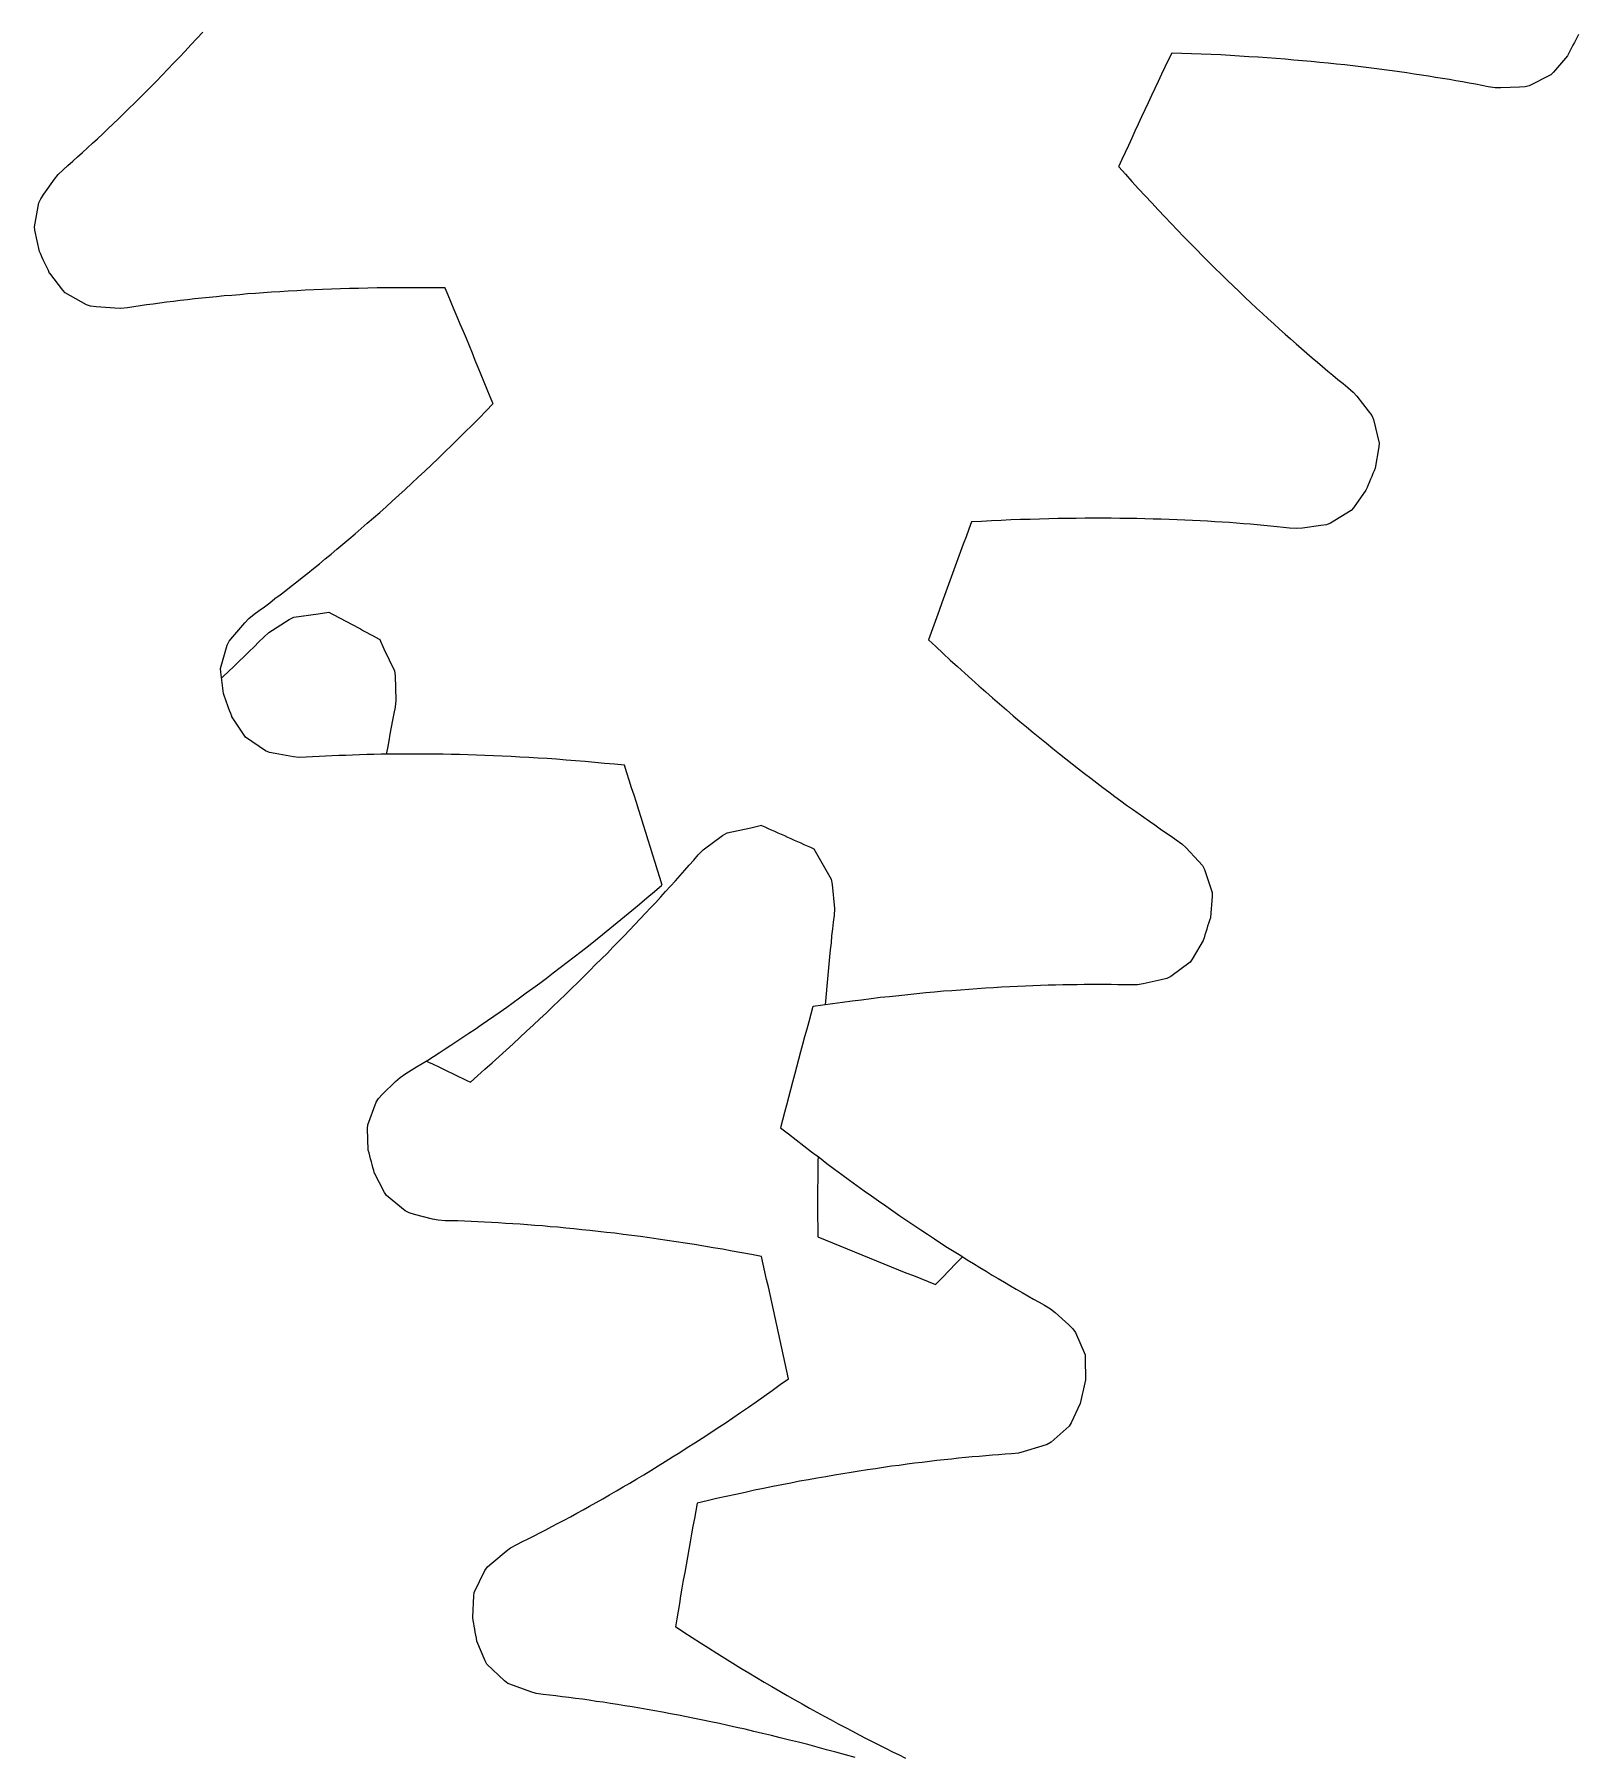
# Model space of a CAD drawing. Header units: millimetres. Extents: x 278858 to 279223, y 218711 to 219074.
# Drawn here: x 278960.71 to 278970.48, y 218875.03 to 218885.94 of the extents above; entities that cross this region are included whole.
import ezdxf

# ---------------------------------------------------------------- set-up
doc = ezdxf.new("R2010")
doc.units = ezdxf.units.MM
doc.header["$LTSCALE"] = 2
doc.layers.add('AM_9', color=251, linetype='Continuous', lineweight=15)

msp = doc.modelspace()

# ---------------------------------------------------------------- linework, layer by layer
at = {"layer": 'AM_9'}
for p, q in [((278961.736, 218885.916), (278961.774, 218885.957)), ((278961.626, 218885.797), (278961.662, 218885.836)), ((278961.662, 218885.836), (278961.699, 218885.876)), ((278961.699, 218885.876), (278961.736, 218885.916)), ((278961.553, 218885.721), (278961.589, 218885.759)), ((278961.589, 218885.759), (278961.626, 218885.797)), ((278967.971, 218885.822), (278967.908, 218885.824)), ((278968.033, 218885.82), (278967.971, 218885.822)), ((278968.095, 218885.818), (278968.033, 218885.82)), ((278968.157, 218885.815), (278968.095, 218885.818)), ((278968.218, 218885.812), (278968.157, 218885.815)), ((278968.278, 218885.809), (278968.218, 218885.812)), ((278968.337, 218885.805), (278968.278, 218885.809)), ((278968.396, 218885.801), (278968.337, 218885.805)), ((278968.454, 218885.798), (278968.396, 218885.801)), ((278968.512, 218885.794), (278968.454, 218885.798)), ((278968.569, 218885.789), (278968.512, 218885.794)), ((278968.626, 218885.785), (278968.569, 218885.789)), ((278968.681, 218885.78), (278968.626, 218885.785)), ((278968.736, 218885.775), (278968.681, 218885.78)), ((278968.791, 218885.77), (278968.736, 218885.775)), ((278968.845, 218885.765), (278968.791, 218885.77)), ((278968.898, 218885.76), (278968.845, 218885.765)), ((278968.951, 218885.754), (278968.898, 218885.76)), ((278969.003, 218885.749), (278968.951, 218885.754)), ((278969.054, 218885.743), (278969.003, 218885.749)), ((278969.105, 218885.737), (278969.054, 218885.743)), ((278969.155, 218885.731), (278969.105, 218885.737)), ((278969.205, 218885.725), (278969.155, 218885.731)), ((278969.253, 218885.718), (278969.205, 218885.725)), ((278970.412, 218885.807), (278970.324, 218885.702)), ((278961.446, 218885.611), (278961.481, 218885.647)), ((278961.481, 218885.647), (278961.517, 218885.684)), ((278961.517, 218885.684), (278961.553, 218885.721)), ((278969.302, 218885.712), (278969.253, 218885.718)), ((278969.349, 218885.705), (278969.302, 218885.712)), ((278969.396, 218885.698), (278969.349, 218885.705)), ((278969.443, 218885.691), (278969.396, 218885.698)), ((278969.488, 218885.685), (278969.443, 218885.691)), ((278969.533, 218885.677), (278969.488, 218885.685)), ((278969.578, 218885.67), (278969.533, 218885.677)), ((278969.622, 218885.663), (278969.578, 218885.67)), ((278969.665, 218885.656), (278969.622, 218885.663)), ((278969.707, 218885.648), (278969.665, 218885.656)), ((278969.749, 218885.641), (278969.707, 218885.648)), ((278969.791, 218885.633), (278969.749, 218885.641)), ((278969.831, 218885.626), (278969.791, 218885.633)), ((278969.871, 218885.618), (278969.831, 218885.626)), ((278969.911, 218885.61), (278969.871, 218885.618)), ((278970.171, 218885.617), (278970.144, 218885.61)), ((278970.308, 218885.687), (278970.171, 218885.617)), ((278970.324, 218885.702), (278970.308, 218885.687)), ((278961.307, 218885.473), (278961.342, 218885.506)), ((278961.342, 218885.506), (278961.376, 218885.541)), ((278961.376, 218885.541), (278961.411, 218885.576)), ((278961.411, 218885.576), (278961.446, 218885.611)), ((278969.954, 218885.604), (278969.911, 218885.61)), ((278969.99, 218885.603), (278969.954, 218885.604)), ((278970.108, 218885.608), (278969.99, 218885.603)), ((278970.144, 218885.61), (278970.108, 218885.608)), ((278961.206, 218885.375), (278961.24, 218885.407)), ((278961.24, 218885.407), (278961.273, 218885.44)), ((278961.273, 218885.44), (278961.307, 218885.473)), ((278961.108, 218885.282), (278961.141, 218885.313)), ((278961.141, 218885.313), (278961.173, 218885.344)), ((278961.173, 218885.344), (278961.206, 218885.375)), ((278960.982, 218885.166), (278961.013, 218885.195)), ((278961.013, 218885.195), (278961.044, 218885.223)), ((278961.044, 218885.223), (278961.076, 218885.253)), ((278961.076, 218885.253), (278961.108, 218885.282)), ((278960.859, 218885.055), (278960.89, 218885.085)), ((278960.89, 218885.085), (278960.92, 218885.112)), ((278960.92, 218885.112), (278960.951, 218885.139)), ((278960.951, 218885.139), (278960.982, 218885.166)), ((278967.572, 218885.104), (278967.614, 218885.057)), ((278960.768, 218884.931), (278960.836, 218885.026)), ((278960.836, 218885.026), (278960.859, 218885.055)), ((278967.614, 218885.057), (278967.656, 218885.011)), ((278967.656, 218885.011), (278967.698, 218884.965)), ((278967.698, 218884.965), (278967.739, 218884.92)), ((278960.709, 218884.724), (278960.737, 218884.875)), ((278960.737, 218884.875), (278960.748, 218884.901)), ((278960.748, 218884.901), (278960.768, 218884.931)), ((278967.739, 218884.92), (278967.781, 218884.875)), ((278967.781, 218884.875), (278967.822, 218884.831)), ((278967.822, 218884.831), (278967.863, 218884.788)), ((278967.863, 218884.788), (278967.903, 218884.745)), ((278967.903, 218884.745), (278967.944, 218884.703)), ((278960.712, 218884.702), (278960.709, 218884.724)), ((278960.74, 218884.568), (278960.712, 218884.702)), ((278967.944, 218884.703), (278967.984, 218884.661)), ((278967.984, 218884.661), (278968.024, 218884.62)), ((278968.024, 218884.62), (278968.064, 218884.58)), ((278968.064, 218884.58), (278968.103, 218884.54)), ((278968.103, 218884.54), (278968.142, 218884.501)), ((278960.889, 218884.322), (278960.805, 218884.43)), ((278968.142, 218884.501), (278968.181, 218884.462)), ((278968.181, 218884.462), (278968.22, 218884.424)), ((278968.22, 218884.424), (278968.258, 218884.387)), ((278960.904, 218884.305), (278960.889, 218884.322)), ((278961.038, 218884.23), (278960.904, 218884.305)), ((278962.159, 218884.306), (278962.108, 218884.302)), ((278962.21, 218884.31), (278962.159, 218884.306)), ((278962.262, 218884.313), (278962.21, 218884.31)), ((278962.315, 218884.316), (278962.262, 218884.313)), ((278962.369, 218884.319), (278962.315, 218884.316)), ((278962.423, 218884.322), (278962.369, 218884.319)), ((278962.477, 218884.325), (278962.423, 218884.322)), ((278962.533, 218884.327), (278962.477, 218884.325)), ((278962.589, 218884.329), (278962.533, 218884.327)), ((278962.645, 218884.331), (278962.589, 218884.329)), ((278962.702, 218884.333), (278962.645, 218884.331)), ((278962.76, 218884.334), (278962.702, 218884.333)), ((278962.819, 218884.336), (278962.76, 218884.334)), ((278962.878, 218884.337), (278962.819, 218884.336)), ((278962.937, 218884.338), (278962.878, 218884.337)), ((278962.997, 218884.338), (278962.937, 218884.338)), ((278963.058, 218884.338), (278962.997, 218884.338)), ((278963.12, 218884.338), (278963.058, 218884.338)), ((278963.182, 218884.338), (278963.12, 218884.338)), ((278963.245, 218884.338), (278963.182, 218884.338)), ((278963.308, 218884.337), (278963.245, 218884.338)), ((278968.258, 218884.387), (278968.296, 218884.35)), ((278968.296, 218884.35), (278968.334, 218884.314)), ((278968.334, 218884.314), (278968.371, 218884.278)), ((278961.064, 218884.221), (278961.038, 218884.23)), ((278961.1, 218884.218), (278961.064, 218884.221)), ((278961.217, 218884.208), (278961.1, 218884.218)), ((278961.254, 218884.207), (278961.217, 218884.208)), ((278961.297, 218884.212), (278961.254, 218884.207)), ((278961.337, 218884.218), (278961.297, 218884.212)), ((278961.377, 218884.223), (278961.337, 218884.218)), ((278961.418, 218884.229), (278961.377, 218884.223)), ((278961.46, 218884.235), (278961.418, 218884.229)), ((278961.502, 218884.241), (278961.46, 218884.235)), ((278961.545, 218884.246), (278961.502, 218884.241)), ((278961.588, 218884.251), (278961.545, 218884.246)), ((278961.632, 218884.257), (278961.588, 218884.251)), ((278961.677, 218884.262), (278961.632, 218884.257)), ((278961.722, 218884.267), (278961.677, 218884.262)), ((278961.768, 218884.272), (278961.722, 218884.267)), ((278961.815, 218884.277), (278961.768, 218884.272)), ((278961.862, 218884.281), (278961.815, 218884.277)), ((278961.91, 218884.286), (278961.862, 218884.281)), ((278961.959, 218884.29), (278961.91, 218884.286)), ((278962.008, 218884.294), (278961.959, 218884.29)), ((278962.057, 218884.299), (278962.008, 218884.294)), ((278962.108, 218884.302), (278962.057, 218884.299)), ((278968.371, 218884.278), (278968.408, 218884.243)), ((278968.408, 218884.243), (278968.445, 218884.209)), ((278968.445, 218884.209), (278968.482, 218884.175)), ((278968.482, 218884.175), (278968.518, 218884.142)), ((278968.518, 218884.142), (278968.554, 218884.109)), ((278968.554, 218884.109), (278968.59, 218884.077)), ((278968.59, 218884.077), (278968.625, 218884.045)), ((278968.625, 218884.045), (278968.66, 218884.014)), ((278968.66, 218884.014), (278968.695, 218883.983)), ((278968.695, 218883.983), (278968.729, 218883.953)), ((278968.729, 218883.953), (278968.763, 218883.924)), ((278968.763, 218883.924), (278968.797, 218883.895)), ((278968.797, 218883.895), (278968.83, 218883.867)), ((278968.83, 218883.867), (278968.863, 218883.839)), ((278968.863, 218883.839), (278968.896, 218883.811)), ((278968.896, 218883.811), (278968.928, 218883.785)), ((278968.928, 218883.785), (278968.96, 218883.758)), ((278968.96, 218883.758), (278968.992, 218883.733)), ((278968.992, 218883.733), (278969.023, 218883.707)), ((278969.023, 218883.707), (278969.056, 218883.678)), ((278969.056, 218883.678), (278969.08, 218883.651)), ((278969.08, 218883.651), (278969.152, 218883.558)), ((278963.523, 218883.513), (278963.567, 218883.558)), ((278963.567, 218883.558), (278963.611, 218883.603)), ((278969.152, 218883.558), (278969.174, 218883.529)), ((278963.436, 218883.426), (278963.479, 218883.469)), ((278963.479, 218883.469), (278963.523, 218883.513)), ((278969.174, 218883.529), (278969.185, 218883.504)), ((278969.185, 218883.504), (278969.22, 218883.354)), ((278963.307, 218883.299), (278963.35, 218883.341)), ((278963.35, 218883.341), (278963.393, 218883.383)), ((278963.393, 218883.383), (278963.436, 218883.426)), ((278969.218, 218883.332), (278969.195, 218883.197)), ((278969.22, 218883.354), (278969.218, 218883.332)), ((278963.18, 218883.178), (278963.222, 218883.218)), ((278963.222, 218883.218), (278963.264, 218883.258)), ((278963.264, 218883.258), (278963.307, 218883.299)), ((278963.097, 218883.1), (278963.138, 218883.139)), ((278963.138, 218883.139), (278963.18, 218883.178)), ((278962.974, 218882.988), (278963.015, 218883.025)), ((278963.015, 218883.025), (278963.056, 218883.062)), ((278963.056, 218883.062), (278963.097, 218883.1)), ((278969.137, 218883.056), (278969.058, 218882.945)), ((278962.855, 218882.881), (278962.894, 218882.916)), ((278962.894, 218882.916), (278962.934, 218882.952)), ((278962.934, 218882.952), (278962.974, 218882.988)), ((278969.044, 218882.928), (278968.913, 218882.847)), ((278969.058, 218882.945), (278969.044, 218882.928)), ((278962.699, 218882.747), (278962.738, 218882.78)), ((278962.738, 218882.78), (278962.776, 218882.813)), ((278962.776, 218882.813), (278962.815, 218882.847)), ((278962.815, 218882.847), (278962.855, 218882.881)), ((278966.704, 218882.859), (278966.64, 218882.856)), ((278966.766, 218882.862), (278966.704, 218882.859)), ((278966.828, 218882.865), (278966.766, 218882.862)), ((278966.889, 218882.868), (278966.828, 218882.865)), ((278966.95, 218882.87), (278966.889, 218882.868)), ((278967.011, 218882.872), (278966.95, 218882.87)), ((278967.07, 218882.874), (278967.011, 218882.872)), ((278967.129, 218882.875), (278967.07, 218882.874)), ((278967.187, 218882.877), (278967.129, 218882.875)), ((278967.245, 218882.878), (278967.187, 218882.877)), ((278967.302, 218882.878), (278967.245, 218882.878)), ((278967.359, 218882.879), (278967.302, 218882.878)), ((278967.415, 218882.879), (278967.359, 218882.879)), ((278967.47, 218882.879), (278967.415, 218882.879)), ((278967.525, 218882.879), (278967.47, 218882.879)), ((278967.579, 218882.878), (278967.525, 218882.879)), ((278967.633, 218882.878), (278967.579, 218882.878)), ((278967.686, 218882.877), (278967.633, 218882.878)), ((278967.738, 218882.876), (278967.686, 218882.877)), ((278967.79, 218882.874), (278967.738, 218882.876)), ((278967.841, 218882.873), (278967.79, 218882.874)), ((278967.891, 218882.871), (278967.841, 218882.873)), ((278967.941, 218882.869), (278967.891, 218882.871)), ((278967.99, 218882.867), (278967.941, 218882.869)), ((278968.039, 218882.865), (278967.99, 218882.867)), ((278968.087, 218882.862), (278968.039, 218882.865)), ((278968.134, 218882.86), (278968.087, 218882.862)), ((278968.181, 218882.857), (278968.134, 218882.86)), ((278968.227, 218882.854), (278968.181, 218882.857)), ((278968.273, 218882.851), (278968.227, 218882.854)), ((278968.318, 218882.848), (278968.273, 218882.851)), ((278968.362, 218882.844), (278968.318, 218882.848)), ((278968.406, 218882.841), (278968.362, 218882.844)), ((278968.449, 218882.837), (278968.406, 218882.841)), ((278968.491, 218882.833), (278968.449, 218882.837)), ((278968.533, 218882.829), (278968.491, 218882.833)), ((278968.574, 218882.825), (278968.533, 218882.829)), ((278968.615, 218882.821), (278968.574, 218882.825)), ((278968.654, 218882.817), (278968.615, 218882.821)), ((278968.698, 218882.814), (278968.654, 218882.817)), ((278968.735, 218882.817), (278968.698, 218882.814)), ((278968.851, 218882.832), (278968.735, 218882.817)), ((278968.887, 218882.837), (278968.851, 218882.832)), ((278968.913, 218882.847), (278968.887, 218882.837)), ((278962.586, 218882.652), (278962.623, 218882.683)), ((278962.623, 218882.683), (278962.661, 218882.714)), ((278962.661, 218882.714), (278962.699, 218882.747)), ((278962.44, 218882.532), (278962.476, 218882.561)), ((278962.476, 218882.561), (278962.512, 218882.591)), ((278962.512, 218882.591), (278962.549, 218882.621)), ((278962.549, 218882.621), (278962.586, 218882.652)), ((278962.334, 218882.449), (278962.369, 218882.476)), ((278962.369, 218882.476), (278962.404, 218882.504)), ((278962.404, 218882.504), (278962.44, 218882.532)), ((278962.165, 218882.319), (278962.198, 218882.344)), ((278962.198, 218882.344), (278962.231, 218882.37)), ((278962.231, 218882.37), (278962.265, 218882.395)), ((278962.265, 218882.395), (278962.299, 218882.422)), ((278962.299, 218882.422), (278962.334, 218882.449)), ((278962.04, 218882.217), (278962.066, 218882.244)), ((278962.066, 218882.244), (278962.1, 218882.271)), ((278962.1, 218882.271), (278962.132, 218882.295)), ((278962.132, 218882.295), (278962.165, 218882.319)), ((278962.192, 218882.155), (278962.322, 218882.237)), ((278962.322, 218882.237), (278962.351, 218882.252)), ((278962.351, 218882.252), (278962.504, 218882.273)), ((278962.504, 218882.273), (278962.572, 218882.285)), ((278961.941, 218882.1), (278961.965, 218882.128)), ((278961.965, 218882.128), (278962.04, 218882.217)), ((278962.129, 218882.096), (278962.16, 218882.126)), ((278962.16, 218882.126), (278962.192, 218882.155)), ((278961.887, 218881.927), (278961.929, 218882.075)), ((278961.929, 218882.075), (278961.941, 218882.1)), ((278962.036, 218882.004), (278962.067, 218882.035)), ((278962.067, 218882.035), (278962.099, 218882.065)), ((278962.099, 218882.065), (278962.129, 218882.096)), ((278962.892, 218882.115), (278962.92, 218882.052)), ((278962.92, 218882.052), (278962.988, 218881.914)), ((278966.369, 218882.109), (278966.415, 218882.066)), ((278966.415, 218882.066), (278966.461, 218882.023)), ((278966.461, 218882.023), (278966.506, 218881.981)), ((278961.888, 218881.905), (278961.887, 218881.927)), ((278961.905, 218881.769), (278961.888, 218881.905)), ((278961.904, 218881.877), (278961.937, 218881.909)), ((278961.937, 218881.909), (278961.971, 218881.941)), ((278961.971, 218881.941), (278962.003, 218881.972)), ((278962.003, 218881.972), (278962.036, 218882.004)), ((278962.988, 218881.914), (278962.992, 218881.881)), ((278966.506, 218881.981), (278966.552, 218881.94)), ((278966.552, 218881.94), (278966.597, 218881.899)), ((278961.893, 218881.867), (278961.904, 218881.877)), ((278962.992, 218881.881), (278962.996, 218881.727)), ((278966.597, 218881.899), (278966.642, 218881.859)), ((278966.642, 218881.859), (278966.686, 218881.819)), ((278966.686, 218881.819), (278966.73, 218881.78)), ((278962.996, 218881.727), (278962.991, 218881.684)), ((278966.73, 218881.78), (278966.774, 218881.741)), ((278966.774, 218881.741), (278966.818, 218881.703)), ((278966.818, 218881.703), (278966.861, 218881.666)), ((278962.032, 218881.511), (278961.957, 218881.626)), ((278962.975, 218881.6), (278962.967, 218881.556)), ((278962.983, 218881.642), (278962.975, 218881.6)), ((278962.991, 218881.684), (278962.983, 218881.642)), ((278966.861, 218881.666), (278966.904, 218881.629)), ((278966.904, 218881.629), (278966.947, 218881.593)), ((278966.947, 218881.593), (278966.989, 218881.558)), ((278962.045, 218881.493), (278962.032, 218881.511)), ((278962.172, 218881.407), (278962.045, 218881.493)), ((278962.951, 218881.469), (278962.943, 218881.424)), ((278962.959, 218881.513), (278962.951, 218881.469)), ((278962.967, 218881.556), (278962.959, 218881.513)), ((278966.989, 218881.558), (278967.031, 218881.523)), ((278967.031, 218881.523), (278967.073, 218881.488)), ((278967.073, 218881.488), (278967.115, 218881.454)), ((278962.197, 218881.395), (278962.172, 218881.407)), ((278962.233, 218881.389), (278962.197, 218881.395)), ((278962.349, 218881.369), (278962.233, 218881.389)), ((278962.385, 218881.365), (278962.349, 218881.369)), ((278962.429, 218881.366), (278962.385, 218881.365)), ((278962.469, 218881.368), (278962.429, 218881.366)), ((278962.51, 218881.37), (278962.469, 218881.368)), ((278962.551, 218881.373), (278962.51, 218881.37)), ((278962.593, 218881.375), (278962.551, 218881.373)), ((278962.635, 218881.377), (278962.593, 218881.375)), ((278962.679, 218881.378), (278962.635, 218881.377)), ((278962.722, 218881.38), (278962.679, 218881.378)), ((278962.767, 218881.381), (278962.722, 218881.38)), ((278962.812, 218881.383), (278962.767, 218881.381)), ((278962.857, 218881.384), (278962.812, 218881.383)), ((278962.904, 218881.385), (278962.857, 218881.384)), ((278962.95, 218881.385), (278962.904, 218881.385)), ((278962.943, 218881.424), (278962.936, 218881.385)), ((278962.998, 218881.386), (278962.95, 218881.385)), ((278963.046, 218881.386), (278962.998, 218881.386)), ((278963.095, 218881.386), (278963.046, 218881.386)), ((278963.144, 218881.386), (278963.095, 218881.386)), ((278963.194, 218881.386), (278963.144, 218881.386)), ((278963.244, 218881.385), (278963.194, 218881.386)), ((278963.295, 218881.385), (278963.244, 218881.385)), ((278963.347, 218881.384), (278963.295, 218881.385)), ((278963.399, 218881.383), (278963.347, 218881.384)), ((278963.452, 218881.381), (278963.399, 218881.383)), ((278963.506, 218881.379), (278963.452, 218881.381)), ((278963.56, 218881.377), (278963.506, 218881.379)), ((278963.615, 218881.375), (278963.56, 218881.377)), ((278963.67, 218881.373), (278963.615, 218881.375)), ((278963.726, 218881.37), (278963.67, 218881.373)), ((278963.782, 218881.367), (278963.726, 218881.37)), ((278963.839, 218881.364), (278963.782, 218881.367)), ((278963.897, 218881.36), (278963.839, 218881.364)), ((278963.955, 218881.357), (278963.897, 218881.36)), ((278967.115, 218881.454), (278967.156, 218881.421)), ((278967.156, 218881.421), (278967.197, 218881.388)), ((278967.197, 218881.388), (278967.237, 218881.356)), ((278964.014, 218881.353), (278963.955, 218881.357)), ((278964.074, 218881.348), (278964.014, 218881.353)), ((278964.134, 218881.343), (278964.074, 218881.348)), ((278964.194, 218881.338), (278964.134, 218881.343)), ((278964.256, 218881.333), (278964.194, 218881.338)), ((278964.317, 218881.327), (278964.256, 218881.333)), ((278964.38, 218881.322), (278964.317, 218881.327)), ((278964.443, 218881.315), (278964.38, 218881.322)), ((278967.237, 218881.356), (278967.277, 218881.324)), ((278967.277, 218881.324), (278967.317, 218881.293)), ((278967.317, 218881.293), (278967.356, 218881.263)), ((278967.356, 218881.263), (278967.395, 218881.233)), ((278967.395, 218881.233), (278967.434, 218881.203)), ((278967.434, 218881.203), (278967.472, 218881.174)), ((278967.472, 218881.174), (278967.51, 218881.146)), ((278967.51, 218881.146), (278967.548, 218881.118)), ((278967.548, 218881.118), (278967.585, 218881.09)), ((278967.585, 218881.09), (278967.622, 218881.063)), ((278967.622, 218881.063), (278967.659, 218881.037)), ((278967.659, 218881.037), (278967.695, 218881.011)), ((278965.244, 218880.919), (278965.311, 218880.935)), ((278967.695, 218881.011), (278967.73, 218880.986)), ((278967.73, 218880.986), (278967.766, 218880.961)), ((278967.766, 218880.961), (278967.801, 218880.937)), ((278967.801, 218880.937), (278967.835, 218880.913)), ((278964.941, 218880.779), (278965.065, 218880.87)), ((278965.065, 218880.87), (278965.093, 218880.887)), ((278965.093, 218880.887), (278965.244, 218880.919)), ((278967.835, 218880.913), (278967.869, 218880.889)), ((278967.869, 218880.889), (278967.903, 218880.866)), ((278967.903, 218880.866), (278967.936, 218880.844)), ((278967.936, 218880.844), (278967.972, 218880.818)), ((278967.972, 218880.818), (278967.998, 218880.793)), ((278964.854, 218880.683), (278964.883, 218880.715)), ((278964.883, 218880.715), (278964.911, 218880.748)), ((278964.911, 218880.748), (278964.941, 218880.779)), ((278965.642, 218880.787), (278965.675, 218880.727)), ((278965.675, 218880.727), (278965.752, 218880.593)), ((278967.998, 218880.793), (278968.078, 218880.707)), ((278968.078, 218880.707), (278968.102, 218880.68)), ((278964.766, 218880.584), (278964.796, 218880.617)), ((278964.796, 218880.617), (278964.825, 218880.65)), ((278964.825, 218880.65), (278964.854, 218880.683)), ((278968.102, 218880.68), (278968.115, 218880.655)), ((278968.115, 218880.655), (278968.163, 218880.509)), ((278964.586, 218880.476), (278964.633, 218880.516)), ((278964.633, 218880.516), (278964.681, 218880.557)), ((278964.673, 218880.482), (278964.704, 218880.516)), ((278964.704, 218880.516), (278964.735, 218880.55)), ((278964.735, 218880.55), (278964.766, 218880.584)), ((278965.752, 218880.593), (278965.758, 218880.561)), ((278965.758, 218880.561), (278965.773, 218880.408)), ((278968.163, 218880.487), (278968.152, 218880.351)), ((278968.163, 218880.509), (278968.163, 218880.487)), ((278964.444, 218880.357), (278964.491, 218880.396)), ((278964.491, 218880.396), (278964.538, 218880.436)), ((278964.538, 218880.436), (278964.586, 218880.476)), ((278964.543, 218880.343), (278964.576, 218880.378)), ((278964.576, 218880.378), (278964.609, 218880.413)), ((278964.609, 218880.413), (278964.641, 218880.447)), ((278964.641, 218880.447), (278964.673, 218880.482)), ((278965.773, 218880.408), (278965.771, 218880.365)), ((278964.305, 218880.244), (278964.351, 218880.281)), ((278964.351, 218880.281), (278964.398, 218880.319)), ((278964.398, 218880.319), (278964.444, 218880.357)), ((278964.441, 218880.236), (278964.475, 218880.272)), ((278964.475, 218880.272), (278964.51, 218880.307)), ((278964.51, 218880.307), (278964.543, 218880.343)), ((278965.76, 218880.279), (278965.755, 218880.236)), ((278965.765, 218880.322), (278965.76, 218880.279)), ((278965.771, 218880.365), (278965.765, 218880.322)), ((278964.17, 218880.137), (278964.215, 218880.172)), ((278964.215, 218880.172), (278964.26, 218880.208)), ((278964.26, 218880.208), (278964.305, 218880.244)), ((278964.335, 218880.126), (278964.37, 218880.163)), ((278964.37, 218880.163), (278964.406, 218880.199)), ((278964.406, 218880.199), (278964.441, 218880.236)), ((278965.751, 218880.192), (278965.746, 218880.147)), ((278965.755, 218880.236), (278965.751, 218880.192)), ((278968.107, 218880.205), (278968.037, 218880.087)), ((278964.037, 218880.034), (278964.081, 218880.068)), ((278964.081, 218880.068), (278964.125, 218880.102)), ((278964.125, 218880.102), (278964.17, 218880.137)), ((278964.224, 218880.015), (278964.261, 218880.053)), ((278964.261, 218880.053), (278964.298, 218880.09)), ((278964.298, 218880.09), (278964.335, 218880.126)), ((278965.737, 218880.056), (278965.732, 218880.01)), ((278965.741, 218880.102), (278965.737, 218880.056)), ((278965.746, 218880.147), (278965.741, 218880.102)), ((278968.025, 218880.069), (278967.901, 218879.977)), ((278968.037, 218880.087), (278968.025, 218880.069)), ((278963.907, 218879.936), (278963.95, 218879.968)), ((278963.95, 218879.968), (278963.993, 218880.001)), ((278963.993, 218880.001), (278964.037, 218880.034)), ((278964.148, 218879.94), (278964.186, 218879.978)), ((278964.186, 218879.978), (278964.224, 218880.015)), ((278965.728, 218879.964), (278965.724, 218879.916)), ((278965.732, 218880.01), (278965.728, 218879.964)), ((278967.841, 218879.956), (278967.726, 218879.932)), ((278967.877, 218879.965), (278967.841, 218879.956)), ((278967.901, 218879.977), (278967.877, 218879.965)), ((278963.739, 218879.813), (278963.78, 218879.843)), ((278963.78, 218879.843), (278963.822, 218879.874)), ((278963.822, 218879.874), (278963.864, 218879.905)), ((278963.864, 218879.905), (278963.907, 218879.936)), ((278964.03, 218879.826), (278964.07, 218879.864)), ((278964.07, 218879.864), (278964.109, 218879.902)), ((278964.109, 218879.902), (278964.148, 218879.94)), ((278965.72, 218879.869), (278965.716, 218879.821)), ((278965.724, 218879.916), (278965.72, 218879.869)), ((278966.004, 218879.837), (278965.944, 218879.829)), ((278966.063, 218879.844), (278966.004, 218879.837)), ((278966.122, 218879.85), (278966.063, 218879.844)), ((278966.18, 218879.856), (278966.122, 218879.85)), ((278966.237, 218879.862), (278966.18, 218879.856)), ((278966.294, 218879.868), (278966.237, 218879.862)), ((278966.351, 218879.874), (278966.294, 218879.868)), ((278966.406, 218879.879), (278966.351, 218879.874)), ((278966.462, 218879.884), (278966.406, 218879.879)), ((278966.516, 218879.888), (278966.462, 218879.884)), ((278966.57, 218879.892), (278966.516, 218879.888)), ((278966.624, 218879.896), (278966.57, 218879.892)), ((278966.676, 218879.9), (278966.624, 218879.896)), ((278966.729, 218879.903), (278966.676, 218879.9)), ((278966.78, 218879.907), (278966.729, 218879.903)), ((278966.831, 218879.91), (278966.78, 218879.907)), ((278966.882, 218879.912), (278966.831, 218879.91)), ((278966.931, 218879.915), (278966.882, 218879.912)), ((278966.981, 218879.917), (278966.931, 218879.915)), ((278967.029, 218879.919), (278966.981, 218879.917)), ((278967.077, 218879.921), (278967.029, 218879.919)), ((278967.125, 218879.922), (278967.077, 218879.921)), ((278967.172, 218879.923), (278967.125, 218879.922)), ((278967.218, 218879.925), (278967.172, 218879.923)), ((278967.263, 218879.925), (278967.218, 218879.925)), ((278967.308, 218879.926), (278967.263, 218879.925)), ((278967.353, 218879.927), (278967.308, 218879.926)), ((278967.397, 218879.927), (278967.353, 218879.927)), ((278967.44, 218879.927), (278967.397, 218879.927)), ((278967.482, 218879.927), (278967.44, 218879.927)), ((278967.524, 218879.927), (278967.482, 218879.927)), ((278967.566, 218879.926), (278967.524, 218879.927)), ((278967.606, 218879.926), (278967.566, 218879.926)), ((278967.647, 218879.925), (278967.606, 218879.926)), ((278967.69, 218879.926), (278967.647, 218879.925)), ((278967.726, 218879.932), (278967.69, 218879.926)), ((278963.577, 218879.699), (278963.617, 218879.727)), ((278963.617, 218879.727), (278963.657, 218879.755)), ((278963.657, 218879.755), (278963.698, 218879.784)), ((278963.698, 218879.784), (278963.739, 218879.813)), ((278963.908, 218879.709), (278963.949, 218879.748)), ((278963.949, 218879.748), (278963.99, 218879.787)), ((278963.99, 218879.787), (278964.03, 218879.826)), ((278965.699, 218879.797), (278965.637, 218879.788)), ((278965.761, 218879.805), (278965.699, 218879.797)), ((278965.716, 218879.821), (278965.714, 218879.799)), ((278965.823, 218879.814), (278965.761, 218879.805)), ((278965.884, 218879.822), (278965.823, 218879.814)), ((278965.944, 218879.829), (278965.884, 218879.822)), ((278963.421, 218879.593), (278963.459, 218879.619)), ((278963.459, 218879.619), (278963.498, 218879.645)), ((278963.498, 218879.645), (278963.537, 218879.672)), ((278963.537, 218879.672), (278963.577, 218879.699)), ((278963.781, 218879.591), (278963.824, 218879.631)), ((278963.824, 218879.631), (278963.866, 218879.67)), ((278963.866, 218879.67), (278963.908, 218879.709)), ((278963.271, 218879.495), (278963.308, 218879.519)), ((278963.308, 218879.519), (278963.345, 218879.543)), ((278963.345, 218879.543), (278963.383, 218879.568)), ((278963.383, 218879.568), (278963.421, 218879.593)), ((278963.65, 218879.472), (278963.694, 218879.512)), ((278963.694, 218879.512), (278963.738, 218879.552)), ((278963.738, 218879.552), (278963.781, 218879.591)), ((278963.094, 218879.384), (278963.128, 218879.405)), ((278963.128, 218879.405), (278963.163, 218879.427)), ((278963.163, 218879.427), (278963.199, 218879.449)), ((278963.199, 218879.449), (278963.235, 218879.472)), ((278963.235, 218879.472), (278963.271, 218879.495)), ((278963.56, 218879.391), (278963.605, 218879.431)), ((278963.605, 218879.431), (278963.65, 218879.472)), ((278962.912, 218879.232), (278962.995, 218879.314)), ((278962.995, 218879.314), (278963.023, 218879.338)), ((278963.023, 218879.338), (278963.059, 218879.363)), ((278963.059, 218879.363), (278963.094, 218879.384)), ((278963.468, 218879.309), (278963.514, 218879.35)), ((278963.514, 218879.35), (278963.56, 218879.391)), ((278962.818, 218879.038), (278962.872, 218879.182)), ((278962.872, 218879.182), (278962.887, 218879.206)), ((278962.887, 218879.206), (278962.912, 218879.232)), ((278962.817, 218879.016), (278962.818, 218879.038)), ((278962.822, 218878.879), (278962.817, 218879.016)), ((278965.431, 218879.02), (278965.481, 218878.981)), ((278965.481, 218878.981), (278965.53, 218878.943)), ((278965.53, 218878.943), (278965.579, 218878.905)), ((278965.579, 218878.905), (278965.628, 218878.868)), ((278965.628, 218878.868), (278965.677, 218878.831)), ((278965.668, 218878.81), (278965.667, 218878.751)), ((278965.667, 218878.751), (278965.667, 218878.693)), ((278965.669, 218878.837), (278965.668, 218878.81)), ((278965.677, 218878.831), (278965.725, 218878.795)), ((278965.725, 218878.795), (278965.773, 218878.759)), ((278965.773, 218878.759), (278965.82, 218878.724)), ((278962.925, 218878.611), (278962.861, 218878.732)), ((278965.667, 218878.693), (278965.666, 218878.634)), ((278965.666, 218878.634), (278965.666, 218878.574)), ((278965.82, 218878.724), (278965.867, 218878.689)), ((278965.867, 218878.689), (278965.914, 218878.655)), ((278965.914, 218878.655), (278965.96, 218878.622)), ((278962.937, 218878.592), (278962.925, 218878.611)), ((278963.056, 218878.495), (278962.937, 218878.592)), ((278965.666, 218878.574), (278965.666, 218878.514)), ((278965.96, 218878.622), (278966.007, 218878.589)), ((278966.007, 218878.589), (278966.052, 218878.557)), ((278966.052, 218878.557), (278966.098, 218878.525)), ((278966.098, 218878.525), (278966.143, 218878.494)), ((278963.08, 218878.482), (278963.056, 218878.495)), ((278963.115, 218878.472), (278963.08, 218878.482)), ((278963.229, 218878.442), (278963.115, 218878.472)), ((278963.264, 218878.435), (278963.229, 218878.442)), ((278963.308, 218878.432), (278963.264, 218878.435)), ((278963.348, 218878.431), (278963.308, 218878.432)), ((278963.389, 218878.43), (278963.348, 218878.431)), ((278963.43, 218878.428), (278963.389, 218878.43)), ((278963.472, 218878.427), (278963.43, 218878.428)), ((278963.515, 218878.425), (278963.472, 218878.427)), ((278963.558, 218878.423), (278963.515, 218878.425)), ((278963.602, 218878.42), (278963.558, 218878.423)), ((278963.646, 218878.418), (278963.602, 218878.42)), ((278963.691, 218878.415), (278963.646, 218878.418)), ((278963.737, 218878.413), (278963.691, 218878.415)), ((278965.666, 218878.514), (278965.666, 218878.453)), ((278965.666, 218878.453), (278965.667, 218878.392)), ((278966.143, 218878.494), (278966.187, 218878.463)), ((278966.187, 218878.463), (278966.231, 218878.433)), ((278966.231, 218878.433), (278966.275, 218878.403)), ((278963.783, 218878.409), (278963.737, 218878.413)), ((278963.829, 218878.406), (278963.783, 218878.409)), ((278963.877, 218878.402), (278963.829, 218878.406)), ((278963.925, 218878.399), (278963.877, 218878.402)), ((278963.973, 218878.394), (278963.925, 218878.399)), ((278964.022, 218878.39), (278963.973, 218878.394)), ((278964.072, 218878.385), (278964.022, 218878.39)), ((278964.122, 218878.38), (278964.072, 218878.385)), ((278964.173, 218878.375), (278964.122, 218878.38)), ((278964.224, 218878.37), (278964.173, 218878.375)), ((278964.276, 218878.364), (278964.224, 218878.37)), ((278964.329, 218878.358), (278964.276, 218878.364)), ((278964.382, 218878.352), (278964.329, 218878.358)), ((278964.436, 218878.345), (278964.382, 218878.352)), ((278964.49, 218878.338), (278964.436, 218878.345)), ((278964.545, 218878.331), (278964.49, 218878.338)), ((278964.601, 218878.323), (278964.545, 218878.331)), ((278964.657, 218878.315), (278964.601, 218878.323)), ((278964.713, 218878.307), (278964.657, 218878.315)), ((278964.77, 218878.299), (278964.713, 218878.307)), ((278965.667, 218878.392), (278965.667, 218878.33)), ((278966.275, 218878.403), (278966.319, 218878.374)), ((278966.319, 218878.374), (278966.362, 218878.346)), ((278966.362, 218878.346), (278966.405, 218878.318)), ((278966.405, 218878.318), (278966.447, 218878.29)), ((278964.828, 218878.29), (278964.77, 218878.299)), ((278964.886, 218878.281), (278964.828, 218878.29)), ((278964.945, 218878.271), (278964.886, 218878.281)), ((278965.005, 218878.261), (278964.945, 218878.271)), ((278965.065, 218878.251), (278965.005, 218878.261)), ((278965.125, 218878.24), (278965.065, 218878.251)), ((278965.186, 218878.229), (278965.125, 218878.24)), ((278965.248, 218878.218), (278965.186, 218878.229)), ((278965.31, 218878.206), (278965.248, 218878.218)), ((278966.447, 218878.29), (278966.489, 218878.263)), ((278966.489, 218878.263), (278966.53, 218878.237)), ((278966.53, 218878.237), (278966.572, 218878.211)), ((278966.541, 218878.16), (278966.583, 218878.204)), ((278966.572, 218878.211), (278966.612, 218878.185)), ((278966.583, 218878.204), (278966.583, 218878.204)), ((278966.456, 218878.073), (278966.498, 218878.117)), ((278966.498, 218878.117), (278966.541, 218878.16)), ((278966.612, 218878.185), (278966.653, 218878.16)), ((278966.653, 218878.16), (278966.692, 218878.136)), ((278966.692, 218878.136), (278966.732, 218878.112)), ((278966.732, 218878.112), (278966.771, 218878.088)), ((278966.771, 218878.088), (278966.81, 218878.065)), ((278966.412, 218878.029), (278966.456, 218878.073)), ((278966.81, 218878.065), (278966.848, 218878.042)), ((278966.848, 218878.042), (278966.886, 218878.02)), ((278966.886, 218878.02), (278966.923, 218877.998)), ((278966.923, 218877.998), (278966.96, 218877.977)), ((278966.96, 218877.977), (278966.996, 218877.956)), ((278966.996, 218877.956), (278967.032, 218877.936)), ((278967.032, 218877.936), (278967.068, 218877.916)), ((278967.068, 218877.916), (278967.103, 218877.897)), ((278967.103, 218877.897), (278967.141, 218877.874)), ((278967.141, 218877.874), (278967.169, 218877.851)), ((278967.169, 218877.851), (278967.256, 218877.772)), ((278967.256, 218877.772), (278967.282, 218877.747)), ((278967.282, 218877.747), (278967.298, 218877.724)), ((278967.298, 218877.724), (278967.359, 218877.583)), ((278967.359, 218877.583), (278967.36, 218877.561)), ((278967.36, 218877.561), (278967.361, 218877.424)), ((278965.328, 218877.322), (278965.379, 218877.357)), ((278965.379, 218877.357), (278965.43, 218877.394)), ((278965.43, 218877.394), (278965.482, 218877.43)), ((278965.129, 218877.184), (278965.178, 218877.218)), ((278965.178, 218877.218), (278965.228, 218877.252)), ((278965.228, 218877.252), (278965.278, 218877.286)), ((278965.278, 218877.286), (278965.328, 218877.322)), ((278967.328, 218877.275), (278967.27, 218877.152)), ((278964.983, 218877.087), (278965.031, 218877.119)), ((278965.031, 218877.119), (278965.08, 218877.151)), ((278965.08, 218877.151), (278965.129, 218877.184)), ((278967.259, 218877.132), (278967.144, 218877.03)), ((278967.27, 218877.152), (278967.259, 218877.132)), ((278964.841, 218876.995), (278964.888, 218877.025)), ((278964.888, 218877.025), (278964.935, 218877.056)), ((278964.935, 218877.056), (278964.983, 218877.087)), ((278967.086, 218877.004), (278966.974, 218876.97)), ((278967.12, 218877.016), (278967.086, 218877.004)), ((278967.144, 218877.03), (278967.12, 218877.016)), ((278964.656, 218876.879), (278964.702, 218876.907)), ((278964.702, 218876.907), (278964.748, 218876.936)), ((278964.748, 218876.936), (278964.794, 218876.965)), ((278964.794, 218876.965), (278964.841, 218876.995)), ((278966.232, 218876.89), (278966.183, 218876.883)), ((278966.28, 218876.896), (278966.232, 218876.89)), ((278966.328, 218876.902), (278966.28, 218876.896)), ((278966.375, 218876.908), (278966.328, 218876.902)), ((278966.421, 218876.913), (278966.375, 218876.908)), ((278966.467, 218876.918), (278966.421, 218876.913)), ((278966.513, 218876.923), (278966.467, 218876.918)), ((278966.558, 218876.928), (278966.513, 218876.923)), ((278966.602, 218876.932), (278966.558, 218876.928)), ((278966.645, 218876.936), (278966.602, 218876.932)), ((278966.688, 218876.94), (278966.645, 218876.936)), ((278966.731, 218876.944), (278966.688, 218876.94)), ((278966.773, 218876.947), (278966.731, 218876.944)), ((278966.814, 218876.95), (278966.773, 218876.947)), ((278966.854, 218876.953), (278966.814, 218876.95)), ((278966.894, 218876.956), (278966.854, 218876.953)), ((278966.938, 218876.961), (278966.894, 218876.956)), ((278966.974, 218876.97), (278966.938, 218876.961)), ((278964.478, 218876.771), (278964.522, 218876.798)), ((278964.522, 218876.798), (278964.566, 218876.824)), ((278964.566, 218876.824), (278964.611, 218876.851)), ((278964.611, 218876.851), (278964.656, 218876.879)), ((278965.552, 218876.782), (278965.496, 218876.771)), ((278965.608, 218876.792), (278965.552, 218876.782)), ((278965.663, 218876.802), (278965.608, 218876.792)), ((278965.718, 218876.811), (278965.663, 218876.802)), ((278965.772, 218876.821), (278965.718, 218876.811)), ((278965.825, 218876.83), (278965.772, 218876.821)), ((278965.878, 218876.838), (278965.825, 218876.83)), ((278965.93, 218876.847), (278965.878, 218876.838)), ((278965.982, 218876.855), (278965.93, 218876.847)), ((278966.033, 218876.862), (278965.982, 218876.855)), ((278966.084, 218876.87), (278966.033, 218876.862)), ((278966.134, 218876.877), (278966.084, 218876.87)), ((278966.183, 218876.883), (278966.134, 218876.877)), ((278964.265, 218876.648), (278964.307, 218876.672)), ((278964.307, 218876.672), (278964.349, 218876.696)), ((278964.349, 218876.696), (278964.392, 218876.721)), ((278964.392, 218876.721), (278964.435, 218876.746)), ((278964.435, 218876.746), (278964.478, 218876.771)), ((278965.027, 218876.673), (278964.966, 218876.659)), ((278965.088, 218876.686), (278965.027, 218876.673)), ((278965.148, 218876.699), (278965.088, 218876.686)), ((278965.207, 218876.712), (278965.148, 218876.699)), ((278965.266, 218876.725), (278965.207, 218876.712)), ((278965.324, 218876.737), (278965.266, 218876.725)), ((278965.382, 218876.749), (278965.324, 218876.737)), ((278965.439, 218876.76), (278965.382, 218876.749)), ((278965.496, 218876.771), (278965.439, 218876.76)), ((278964.102, 218876.558), (278964.142, 218876.58)), ((278964.142, 218876.58), (278964.182, 218876.602)), ((278964.182, 218876.602), (278964.223, 218876.625)), ((278964.223, 218876.625), (278964.265, 218876.648)), ((278964.966, 218876.659), (278964.904, 218876.644)), ((278963.871, 218876.436), (278963.908, 218876.456)), ((278963.908, 218876.456), (278963.946, 218876.475)), ((278963.946, 218876.475), (278963.984, 218876.495)), ((278963.984, 218876.495), (278964.023, 218876.516)), ((278964.023, 218876.516), (278964.062, 218876.537)), ((278964.062, 218876.537), (278964.102, 218876.558)), ((278963.694, 218876.339), (278963.723, 218876.36)), ((278963.723, 218876.36), (278963.762, 218876.382)), ((278963.762, 218876.382), (278963.798, 218876.4)), ((278963.798, 218876.4), (278963.834, 218876.418)), ((278963.834, 218876.418), (278963.871, 218876.436)), ((278963.56, 218876.218), (278963.576, 218876.24)), ((278963.576, 218876.24), (278963.604, 218876.264)), ((278963.604, 218876.264), (278963.694, 218876.339)), ((278963.493, 218876.079), (278963.56, 218876.218)), ((278963.483, 218875.921), (278963.49, 218876.057)), ((278963.49, 218876.057), (278963.493, 218876.079)), ((278964.766, 218875.862), (278964.819, 218875.827)), ((278964.819, 218875.827), (278964.872, 218875.793)), ((278963.562, 218875.645), (278963.509, 218875.771)), ((278964.872, 218875.793), (278964.924, 218875.76)), ((278964.924, 218875.76), (278964.976, 218875.727)), ((278964.976, 218875.727), (278965.028, 218875.694)), ((278965.028, 218875.694), (278965.079, 218875.662)), ((278963.573, 218875.625), (278963.562, 218875.645)), ((278963.683, 218875.518), (278963.573, 218875.625)), ((278965.079, 218875.662), (278965.129, 218875.631)), ((278965.129, 218875.631), (278965.18, 218875.6)), ((278965.18, 218875.6), (278965.23, 218875.57)), ((278963.706, 218875.502), (278963.683, 218875.518)), ((278963.74, 218875.489), (278963.706, 218875.502)), ((278963.85, 218875.45), (278963.74, 218875.489)), ((278965.23, 218875.57), (278965.279, 218875.54)), ((278965.279, 218875.54), (278965.328, 218875.511)), ((278965.328, 218875.511), (278965.377, 218875.482)), ((278965.377, 218875.482), (278965.426, 218875.454)), ((278963.885, 218875.439), (278963.85, 218875.45)), ((278963.929, 218875.432), (278963.885, 218875.439)), ((278963.968, 218875.428), (278963.929, 218875.432)), ((278964.009, 218875.423), (278963.968, 218875.428)), ((278964.05, 218875.418), (278964.009, 218875.423)), ((278964.092, 218875.413), (278964.05, 218875.418)), ((278964.134, 218875.407), (278964.092, 218875.413)), ((278964.177, 218875.402), (278964.134, 218875.407)), ((278964.22, 218875.396), (278964.177, 218875.402)), ((278964.264, 218875.389), (278964.22, 218875.396)), ((278964.309, 218875.383), (278964.264, 218875.389)), ((278964.354, 218875.376), (278964.309, 218875.383)), ((278964.399, 218875.369), (278964.354, 218875.376)), ((278964.446, 218875.361), (278964.399, 218875.369)), ((278964.492, 218875.354), (278964.446, 218875.361)), ((278965.426, 218875.454), (278965.473, 218875.426)), ((278965.473, 218875.426), (278965.521, 218875.399)), ((278965.521, 218875.399), (278965.568, 218875.373)), ((278965.568, 218875.373), (278965.615, 218875.346)), ((278964.54, 218875.346), (278964.492, 218875.354)), ((278964.588, 218875.337), (278964.54, 218875.346)), ((278964.636, 218875.329), (278964.588, 218875.337)), ((278964.685, 218875.32), (278964.636, 218875.329)), ((278964.735, 218875.31), (278964.685, 218875.32)), ((278964.785, 218875.301), (278964.735, 218875.31)), ((278964.836, 218875.291), (278964.785, 218875.301)), ((278964.887, 218875.281), (278964.836, 218875.291)), ((278964.939, 218875.27), (278964.887, 218875.281)), ((278964.991, 218875.259), (278964.939, 218875.27)), ((278965.044, 218875.248), (278964.991, 218875.259)), ((278965.615, 218875.346), (278965.661, 218875.321)), ((278965.661, 218875.321), (278965.707, 218875.296)), ((278965.707, 218875.296), (278965.752, 218875.271)), ((278965.752, 218875.271), (278965.797, 218875.247)), ((278965.098, 218875.236), (278965.044, 218875.248)), ((278965.152, 218875.224), (278965.098, 218875.236)), ((278965.207, 218875.212), (278965.152, 218875.224)), ((278965.262, 218875.199), (278965.207, 218875.212)), ((278965.317, 218875.186), (278965.262, 218875.199)), ((278965.374, 218875.172), (278965.317, 218875.186)), ((278965.43, 218875.159), (278965.374, 218875.172)), ((278965.488, 218875.144), (278965.43, 218875.159)), ((278965.545, 218875.13), (278965.488, 218875.144)), ((278965.797, 218875.247), (278965.842, 218875.223)), ((278965.842, 218875.223), (278965.886, 218875.2)), ((278965.886, 218875.2), (278965.93, 218875.177)), ((278965.93, 218875.177), (278965.973, 218875.154)), ((278965.973, 218875.154), (278966.016, 218875.133)), ((278965.604, 218875.115), (278965.545, 218875.13)), ((278965.663, 218875.099), (278965.604, 218875.115)), ((278965.722, 218875.083), (278965.663, 218875.099)), ((278965.782, 218875.067), (278965.722, 218875.083)), ((278965.842, 218875.05), (278965.782, 218875.067)), ((278965.903, 218875.033), (278965.842, 218875.05)), ((278966.016, 218875.133), (278966.058, 218875.111)), ((278966.058, 218875.111), (278966.1, 218875.09)), ((278966.1, 218875.09), (278966.141, 218875.07)), ((278966.141, 218875.07), (278966.182, 218875.05)), ((278966.182, 218875.05), (278966.223, 218875.03))]:
    msp.add_line(p, q, dxfattribs=at)
for centre, radius, start, end in [((279001.271, 218869.828), 34.75, 152.3744, 152.6256), ((279001.271, 218869.828), 37, 154.3849, 155.6151), ((278929.271, 218869.828), 34.75, 24.846, 25.0972), ((278929.271, 218869.828), 37, 21.8564, 23.0867), ((279001.271, 218869.828), 34.75, 157.3744, 157.6256), ((279001.271, 218869.828), 37, 159.3849, 160.6151), ((278983.271, 218920.828), 43.75, 241.7628, 242.2372), ((278929.271, 218869.828), 34.75, 19.846, 20.0972), ((278929.271, 218869.828), 37, 16.8564, 18.0867), ((278983.271, 218920.828), 43.75, 245.7628, 246.2372), ((279001.271, 218869.828), 34.75, 162.3744, 162.6256), ((279001.271, 218869.828), 37, 164.3849, 165.6151), ((278983.271, 218920.828), 46, 244.1156, 244.5004), ((278929.271, 218869.828), 34.75, 14.846, 15.0972), ((278983.271, 218920.828), 46, 247.4996, 248.5004), ((278929.271, 218869.828), 37, 11.8564, 13.0867), ((279001.271, 218869.828), 34.75, 167.3744, 167.6256), ((279001.271, 218869.828), 37, 169.3849, 170.6151), ((278929.271, 218869.828), 34.75, 9.846, 10.0972)]:
    msp.add_arc(centre, radius, start, end, dxfattribs=at)

doc.saveas('drawing.dxf')
